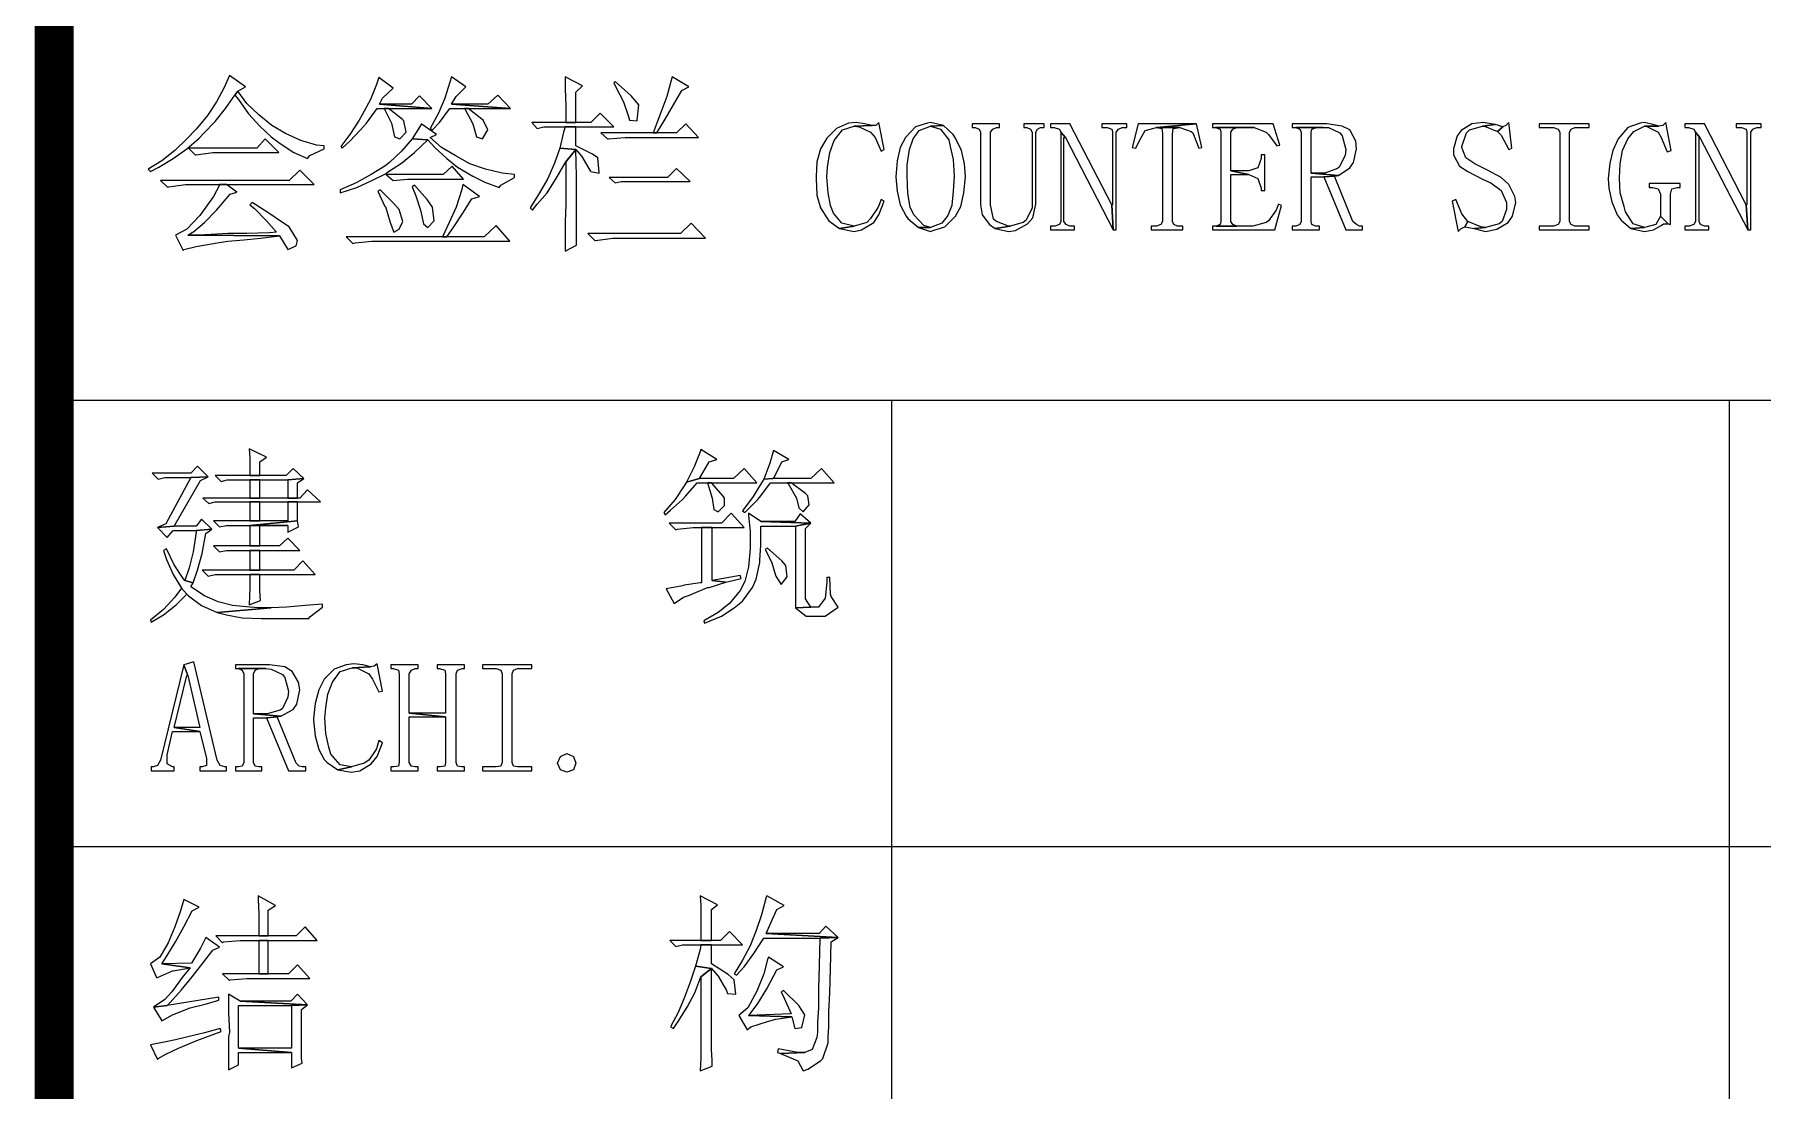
# Model space of a CAD drawing. Header units: millimetres. Extents: x 53009415 to 54059915, y 20499171 to 20796171.
# Drawn here: x 53604740 to 53620213, y 20751741 to 20761202 of the extents above; entities that cross this region are included whole.
import ezdxf

# ---------------------------------------------------------------- set-up
doc = ezdxf.new("R2010")
doc.units = ezdxf.units.MM
doc.header["$LTSCALE"] = 1000
doc.layers.add('PUB_TITLE', color=7, linetype='Continuous', lineweight=20)
doc.layers.add('ROAD', color=2, linetype='Continuous')

# ---------------------------------------------------------------- blocks, each defined once
blk = doc.blocks.new('a1')
at = {"layer": 'PUB_TITLE', "const_width": 70}
blk.add_lwpolyline([(50499410, 18607730), (50499410, 18550330)], dxfattribs=at)
at = {"layer": 'PUB_TITLE'}
blk.add_lwpolyline([(50499410, 18550330), (50505410, 18550330), (50505410, 18607730), (50499410, 18607730)], close=True, dxfattribs=at)
at = {"layer": 'PUB_TITLE', "lineweight": 0}
for points in [[(50499723.9, 18601663.2), (50499714.4, 18601641.5), (50499700.9, 18601615.7), (50499684.6, 18601591.3), (50499664.2, 18601566.8), (50499647.9, 18601549.2), (50499626.2, 18601528.8), (50499603.1, 18601509.8), (50499578.7, 18601494.9), (50499582.8, 18601490.8), (50499597.7, 18601498.9), (50499623.5, 18601513.9), (50499647.9, 18601531.5), (50499669.6, 18601550.5), (50499677.8, 18601558.7), (50499698.2, 18601580.4), (50499717.2, 18601603.5), (50499733.5, 18601627.9), (50499738.9, 18601634.7), (50499752.5, 18601642.8)], [(50499991.4, 18601659.1), (50499987.3, 18601646.9), (50499976.4, 18601619.8), (50499961.5, 18601592.6), (50499956.1, 18601583.1), (50499939.8, 18601557.3), (50499923.5, 18601535.6), (50499926.2, 18601532.9), (50499939.8, 18601545.1), (50499958.8, 18601565.5), (50499969.7, 18601577.7), (50499988.7, 18601603.5), (50500000.9, 18601603.5), (50500009, 18601603.5), (50500086.4, 18601603.5), (50499992.7, 18601611.6), (50499998.2, 18601622.5), (50500017.2, 18601640.1)], [(50500121.7, 18601660.5), (50500119, 18601651), (50500109.5, 18601622.5), (50500098.6, 18601595.3), (50500083.7, 18601568.2), (50500087.8, 18601565.5), (50500100, 18601579), (50500119, 18601603.5), (50500144.8, 18601603.5), (50500151.6, 18601603.5), (50500227.6, 18601603.5), (50500121.7, 18601611.6), (50500129.8, 18601625.2), (50500147.5, 18601642.8)], [(50500325.3, 18601660.5), (50500325.3, 18601638.8), (50500326.7, 18601608.9), (50500326.7, 18601579), (50500344.3, 18601579), (50500344.3, 18601633.3), (50500356.6, 18601644.2)], [(50500516.7, 18601660.5), (50500514, 18601649.6), (50500507.2, 18601625.2), (50500496.4, 18601596.7), (50500482.8, 18601560), (50500489.6, 18601560), (50500504.5, 18601584.5), (50500519.5, 18601610.3), (50500534.4, 18601636.1), (50500546.6, 18601642.8)], [(50499738.9, 18601634.7), (50499733.5, 18601627.9), (50499740.2, 18601619.8), (50499757.9, 18601594), (50499778.3, 18601572.2), (50499798.6, 18601553.2), (50499814.9, 18601541), (50499839.3, 18601524.7), (50499863.8, 18601513.9), (50499867.8, 18601519.3), (50499893.6, 18601531.5), (50499893.6, 18601537), (50499880.1, 18601538.3), (50499851.6, 18601546.5), (50499824.4, 18601558.7), (50499800, 18601573.6), (50499776.9, 18601592.6), (50499755.2, 18601613)], [(50500064.7, 18601626.6), (50500049.8, 18601611.6), (50499992.7, 18601611.6), (50500086.4, 18601603.5)], [(50500204.5, 18601627.9), (50500186.9, 18601611.6), (50500121.7, 18601611.6), (50500227.6, 18601603.5)], [(50500414.9, 18601652.3), (50500412.2, 18601649.6), (50500414.9, 18601644.2), (50500429.9, 18601615.7), (50500438, 18601591.3), (50500440.7, 18601583.1), (50500454.3, 18601581.8), (50500454.3, 18601583.1), (50500457, 18601610.3), (50500443.4, 18601626.6)], [(50500009, 18601603.5), (50500000.9, 18601603.5), (50500014.5, 18601577.7), (50500019.9, 18601553.2), (50500029.4, 18601549.2), (50500040.3, 18601561.4), (50500036.2, 18601581.8), (50500033.5, 18601584.5)], [(50500151.6, 18601603.5), (50500144.8, 18601603.5), (50500146.1, 18601602.1), (50500159.7, 18601576.3), (50500166.5, 18601553.2), (50500177.4, 18601549.2), (50500186.9, 18601565.5), (50500178.7, 18601583.1), (50500176, 18601584.5)], [(50500387.8, 18601595.3), (50500371.5, 18601579), (50500344.3, 18601579), (50500326.7, 18601579), (50500265.6, 18601579), (50500275.1, 18601568.2), (50500287.3, 18601570.9), (50500325.3, 18601570.9), (50500344.3, 18601570.9), (50500412.2, 18601570.9)], [(50500067.4, 18601576.3), (50500067.4, 18601575), (50500051.1, 18601549.2), (50500079.6, 18601547.8), (50500091.8, 18601534.2), (50500113.6, 18601513.9), (50500132.6, 18601498.9), (50500159.7, 18601482.7), (50500181.4, 18601471.8), (50500207.2, 18601462.3), (50500209.9, 18601466.4), (50500234.4, 18601479.9), (50500234.4, 18601485.4), (50500212.7, 18601488.1), (50500182.8, 18601494.9), (50500182.8, 18601494.9), (50500154.3, 18601504.4), (50500128.5, 18601519.3), (50500104.1, 18601534.2), (50500083.7, 18601551.9), (50500094.6, 18601557.3)], [(50500344.3, 18601570.9), (50500325.3, 18601570.9), (50500322.6, 18601561.4), (50500315.8, 18601532.9), (50500344.3, 18601530.2), (50500355.2, 18601517.9), (50500370.1, 18601492.2), (50500371.5, 18601490.8), (50500386.4, 18601488.1), (50500386.4, 18601489.4), (50500383.7, 18601515.2), (50500374.2, 18601522), (50500344.3, 18601537)], [(50500541.2, 18601576.3), (50500524.9, 18601560), (50500489.6, 18601560), (50500482.8, 18601560), (50500389.1, 18601560), (50500401.4, 18601549.2), (50500402.7, 18601549.2), (50500432.6, 18601551.9), (50500564.3, 18601551.9)], [(50500846.6, 18601579), (50500833, 18601577.7), (50500811.3, 18601568.2), (50500793.7, 18601550.5), (50500782.8, 18601531.5), (50500776, 18601508.4), (50500774.7, 18601481.3), (50500774.7, 18601478.6), (50500776, 18601448.7), (50500782.8, 18601425.6), (50500793.7, 18601408), (50500797.8, 18601402.6), (50500816.8, 18601389), (50500842.6, 18601393.1), (50500820.8, 18601398.5), (50500805.9, 18601416.1), (50500800.5, 18601429.7), (50500796.4, 18601452.8), (50500793.7, 18601481.3), (50500795, 18601498.9), (50500799.1, 18601524.7), (50500807.3, 18601546.5), (50500822.2, 18601565.5), (50500842.6, 18601572.2), (50500875.1, 18601573.6), (50500861.6, 18601576.3)], [(50500887.3, 18601579), (50500881.9, 18601573.6), (50500875.1, 18601573.6), (50500842.6, 18601572.2), (50500852.1, 18601570.9), (50500872.4, 18601561.4), (50500880.6, 18601551.9), (50500891.4, 18601527.5), (50500896.9, 18601530.2)], [(50500979.7, 18601579), (50500974.2, 18601577.7), (50500952.5, 18601570.9), (50500934.9, 18601551.9), (50500925.4, 18601534.2), (50500919.9, 18601509.8), (50500917.2, 18601481.3), (50500919.9, 18601455.5), (50500925.4, 18601431.1), (50500936.2, 18601410.7), (50500938.9, 18601406.6), (50500957.9, 18601390.3), (50500979.7, 18601390.3), (50500967.4, 18601394.4), (50500949.8, 18601413.4), (50500943, 18601427), (50500938.9, 18601451.4), (50500937.6, 18601482.7), (50500937.6, 18601503), (50500941.7, 18601530.2), (50500948.4, 18601549.2), (50500959.3, 18601564.1), (50500979.7, 18601572.2), (50501002.7, 18601573.6)], [(50501002.7, 18601573.6), (50500979.7, 18601572.2), (50500997.3, 18601566.8), (50501012.2, 18601547.8), (50501015, 18601535.6), (50501020.4, 18601512.5), (50501021.7, 18601482.7), (50501020.4, 18601455.5), (50501017.7, 18601429.7), (50501010.9, 18601412.1), (50501000, 18601398.5), (50500979.7, 18601390.3), (50500957.9, 18601390.3), (50500979.7, 18601383.6), (50500983.7, 18601384.9), (50501005.5, 18601391.7), (50501024.5, 18601410.7), (50501034, 18601428.4), (50501039.4, 18601452.8), (50501042.1, 18601481.3), (50501040.7, 18601504.4), (50501035.3, 18601528.8), (50501024.5, 18601550.5), (50501020.4, 18601557.3)], [(50501103.2, 18601576.3), (50501054.3, 18601576.3), (50501054.3, 18601569.5), (50501059.8, 18601569.5), (50501066.5, 18601566.8), (50501069.3, 18601561.4), (50501069.3, 18601431.1), (50501072, 18601413.4), (50501085.5, 18601395.8), (50501095.1, 18601389), (50501122.2, 18601393.1), (50501119.5, 18601393.1), (50501097.8, 18601401.2), (50501092.3, 18601405.3), (50501086.9, 18601431.1), (50501086.9, 18601561.4), (50501091, 18601566.8), (50501097.8, 18601569.5), (50501103.2, 18601569.5)], [(50501183.3, 18601576.3), (50501146.6, 18601576.3), (50501146.6, 18601569.5), (50501152.1, 18601569.5), (50501158.9, 18601566.8), (50501161.6, 18601561.4), (50501161.6, 18601432.4), (50501161.6, 18601425.6), (50501150.7, 18601403.9), (50501145.3, 18601399.8), (50501122.2, 18601393.1), (50501095.1, 18601389), (50501119.5, 18601383.6), (50501131.7, 18601384.9), (50501153.4, 18601397.1), (50501162.9, 18601408), (50501168.4, 18601432.4), (50501168.4, 18601561.4), (50501171.1, 18601566.8), (50501176.5, 18601569.5), (50501183.3, 18601569.5)], [(50501229.4, 18601576.3), (50501194.2, 18601576.3), (50501194.2, 18601569.5), (50501200.9, 18601569.5), (50501210.4, 18601566.8), (50501213.2, 18601561.4), (50501221.3, 18601551.9), (50501306.8, 18601386.3), (50501304.1, 18601431.1)], [(50501331.3, 18601576.3), (50501286.5, 18601576.3), (50501286.5, 18601569.5), (50501296, 18601569.5), (50501304.1, 18601566.8), (50501305.5, 18601561.4), (50501305.5, 18601431.1), (50501304.1, 18601431.1), (50501306.8, 18601386.3), (50501312.3, 18601386.3), (50501312.3, 18601561.4), (50501316.3, 18601566.8), (50501323.1, 18601569.5), (50501331.3, 18601569.5)], [(50501456.2, 18601576.3), (50501351.6, 18601576.3), (50501340.8, 18601534.2), (50501347.6, 18601532.9), (50501353, 18601545.1), (50501363.8, 18601564.1), (50501384.2, 18601569.5)], [(50501384.2, 18601569.5), (50501393.7, 18601568.2), (50501395.1, 18601558.7), (50501395.1, 18601401.2), (50501392.3, 18601395.8), (50501384.2, 18601393.1), (50501374.7, 18601393.1), (50501374.7, 18601386.3), (50501431.7, 18601386.3), (50501431.7, 18601393.1), (50501422.2, 18601393.1), (50501415.4, 18601395.8), (50501412.7, 18601401.2), (50501412.7, 18601557.3), (50501414.1, 18601568.2), (50501426.3, 18601569.5)], [(50501456.2, 18601576.3), (50501384.2, 18601569.5), (50501426.3, 18601569.5), (50501446.7, 18601562.7), (50501449.4, 18601560), (50501460.2, 18601532.9), (50501465.7, 18601534.2)], [(50501593.3, 18601576.3), (50501484.7, 18601576.3), (50501484.7, 18601569.5), (50501490.1, 18601569.5), (50501559.3, 18601569.5), (50501581, 18601561.4), (50501585.1, 18601557.3), (50501600.1, 18601537), (50501605.5, 18601538.3)], [(50501490.1, 18601569.5), (50501498.2, 18601566.8), (50501499.6, 18601561.4), (50501499.6, 18601401.2), (50501498.2, 18601395.8), (50501491.4, 18601393.1), (50501528.1, 18601393.1), (50501521.3, 18601395.8), (50501517.2, 18601401.2), (50501517.2, 18601485.4), (50501549.8, 18601485.4), (50501517.2, 18601492.2), (50501517.2, 18601561.4), (50501521.3, 18601566.8), (50501528.1, 18601569.5), (50501559.3, 18601569.5)], [(50501689.6, 18601576.3), (50501627.2, 18601576.3), (50501627.2, 18601569.5), (50501634, 18601569.5), (50501682.9, 18601569.5), (50501692.4, 18601569.5), (50501712.7, 18601560), (50501716.8, 18601554.6), (50501723.6, 18601530.2), (50501722.2, 18601519.3), (50501711.4, 18601498.9), (50501708.7, 18601496.2), (50501685.6, 18601488.1), (50501661.1, 18601488.1), (50501710, 18601484), (50501730.4, 18601497.6), (50501737.2, 18601507.1), (50501742.6, 18601531.5), (50501741.2, 18601545.1), (50501730.4, 18601565.5), (50501716.8, 18601572.2)], [(50501634, 18601569.5), (50501640.8, 18601566.8), (50501643.5, 18601561.4), (50501643.5, 18601401.2), (50501640.8, 18601395.8), (50501634, 18601393.1), (50501627.2, 18601393.1), (50501627.2, 18601386.3), (50501676.1, 18601386.3), (50501676.1, 18601393.1), (50501669.3, 18601393.1), (50501662.5, 18601395.8), (50501661.1, 18601401.2), (50501661.1, 18601481.3), (50501684.2, 18601481.3), (50501703.2, 18601482.7), (50501710, 18601484), (50501661.1, 18601488.1), (50501661.1, 18601561.4), (50501662.5, 18601566.8), (50501670.6, 18601569.5), (50501682.9, 18601569.5)], [(50501969.3, 18601579), (50501948.9, 18601576.3), (50501929.9, 18601564.1), (50501923.1, 18601554.6), (50501916.4, 18601531.5), (50501916.4, 18601520.7), (50501927.2, 18601500.3), (50501942.1, 18601490.8), (50501967.9, 18601477.2), (50501982.9, 18601470.4), (50502001.9, 18601456.9), (50502011.4, 18601435.1), (50502011.4, 18601422.9), (50502003.2, 18601401.2), (50501997.8, 18601397.1), (50501973.4, 18601390.3), (50501953, 18601389), (50501973.4, 18601383.6), (50501993.7, 18601387.6), (50502014.1, 18601399.8), (50502022.2, 18601410.7), (50502027.7, 18601435.1), (50502026.3, 18601446), (50502015.5, 18601467.7), (50502001.9, 18601479.9), (50501977.4, 18601493.5), (50501954.4, 18601504.4), (50501938.1, 18601515.2), (50501931.3, 18601534.2), (50501931.3, 18601535.6), (50501939.4, 18601560), (50501944.9, 18601565.5), (50501967.9, 18601572.2), (50501991, 18601575)], [(50501991, 18601575), (50501967.9, 18601572.2), (50501972, 18601572.2), (50501995.1, 18601562.7), (50502004.6, 18601570.9)], [(50502015.5, 18601579), (50502010, 18601573.6), (50502004.6, 18601570.9), (50501995.1, 18601562.7), (50502001.9, 18601556), (50502015.5, 18601530.2), (50502020.9, 18601532.9)], [(50502159.4, 18601576.3), (50502069.8, 18601576.3), (50502069.8, 18601569.5), (50502095.5, 18601569.5), (50502103.7, 18601566.8), (50502106.4, 18601561.4), (50502106.4, 18601401.2), (50502103.7, 18601395.8), (50502095.5, 18601393.1), (50502069.8, 18601393.1), (50502069.8, 18601386.3), (50502159.4, 18601386.3), (50502159.4, 18601393.1), (50502133.6, 18601393.1), (50502126.8, 18601395.8), (50502124.1, 18601401.2), (50502124.1, 18601561.4), (50502126.8, 18601566.8), (50502133.6, 18601569.5), (50502159.4, 18601569.5)], [(50502258.5, 18601579), (50502250.3, 18601577.7), (50502228.6, 18601569.5), (50502210.9, 18601549.2), (50502201.4, 18601528.8), (50502196, 18601505.7), (50502193.3, 18601478.6), (50502194.6, 18601460.9), (50502200.1, 18601436.5), (50502209.6, 18601413.4), (50502216.4, 18601403.9), (50502234, 18601389), (50502258.5, 18601390.3), (50502238.1, 18601397.1), (50502224.5, 18601418.8), (50502221.8, 18601428.4), (50502215, 18601452.8), (50502213.7, 18601478.6), (50502215, 18601504.4), (50502219.1, 18601528.8), (50502228.6, 18601549.2), (50502239.4, 18601562.7), (50502258.5, 18601572.2), (50502284.2, 18601572.2), (50502273.4, 18601575)], [(50502296.5, 18601579), (50502291, 18601573.6), (50502284.2, 18601572.2), (50502258.5, 18601572.2), (50502261.2, 18601572.2), (50502282.9, 18601561.4), (50502288.3, 18601551.9), (50502299.2, 18601526.1), (50502306, 18601528.8)], [(50502365.7, 18601576.3), (50502330.4, 18601576.3), (50502330.4, 18601569.5), (50502337.2, 18601569.5), (50502346.7, 18601566.8), (50502349.4, 18601561.4), (50502357.6, 18601551.9), (50502443.1, 18601386.3), (50502440.4, 18601431.1)], [(50502467.5, 18601576.3), (50502422.7, 18601576.3), (50502422.7, 18601569.5), (50502432.2, 18601569.5), (50502440.4, 18601566.8), (50502441.7, 18601561.4), (50502441.7, 18601431.1), (50502440.4, 18601431.1), (50502443.1, 18601386.3), (50502448.5, 18601386.3), (50502448.5, 18601561.4), (50502452.6, 18601566.8), (50502459.4, 18601569.5), (50502467.5, 18601569.5)], [(50499787.8, 18601549.2), (50499772.8, 18601532.9), (50499650.6, 18601532.9), (50499662.9, 18601520.7), (50499664.2, 18601520.7), (50499694.1, 18601524.7), (50499812.2, 18601524.7)], [(50500051.1, 18601549.2), (50500032.1, 18601527.5), (50500010.4, 18601507.1), (50500002.2, 18601500.3), (50499977.8, 18601485.4), (50499950.7, 18601470.4), (50499922.1, 18601458.2), (50499922.1, 18601452.8), (50499922.1, 18601452.8), (50499952, 18601462.3), (50499979.2, 18601474.5), (50500003.6, 18601486.7), (50500009, 18601490.8), (50500032.1, 18601505.7), (50500055.2, 18601524.7), (50500079.6, 18601547.8)], [(50500315.8, 18601532.9), (50500306.3, 18601505.7), (50500294.1, 18601478.6), (50500279.2, 18601452.8), (50500262.9, 18601425.6), (50500267, 18601421.6), (50500275.1, 18601432.4), (50500292.8, 18601452.8), (50500309, 18601478.6), (50500326.7, 18601508.4), (50500344.3, 18601530.2)], [(50501213.2, 18601561.4), (50501213.2, 18601401.2), (50501210.4, 18601395.8), (50501202.3, 18601393.1), (50501194.2, 18601393.1), (50501194.2, 18601386.3), (50501237.6, 18601386.3), (50501237.6, 18601393.1), (50501229.4, 18601393.1), (50501222.7, 18601395.8), (50501218.6, 18601401.2), (50501218.6, 18601551.9), (50501221.3, 18601551.9)], [(50502349.4, 18601561.4), (50502349.4, 18601401.2), (50502346.7, 18601395.8), (50502338.5, 18601393.1), (50502330.4, 18601393.1), (50502330.4, 18601386.3), (50502373.8, 18601386.3), (50502373.8, 18601393.1), (50502365.7, 18601393.1), (50502358.9, 18601395.8), (50502356.2, 18601401.2), (50502356.2, 18601551.9), (50502357.6, 18601551.9)], [(50500344.3, 18601530.2), (50500326.7, 18601508.4), (50500326.7, 18601496.2), (50500326.7, 18601462.3), (50500326.7, 18601431.1), (50500325.3, 18601401.2), (50500325.3, 18601374.1), (50500325.3, 18601348.3), (50500345.7, 18601359.1), (50500345.7, 18601367.3), (50500345.7, 18601384.9), (50500345.7, 18601409.3), (50500345.7, 18601441.9), (50500345.7, 18601482.7)], [(50501578.3, 18601520.7), (50501571.5, 18601520.7), (50501571.5, 18601513.9), (50501566.1, 18601497.6), (50501549.8, 18601492.2), (50501517.2, 18601492.2), (50501549.8, 18601485.4), (50501566.1, 18601478.6), (50501571.5, 18601460.9), (50501571.5, 18601456.9), (50501578.3, 18601456.9)], [(50499850.2, 18601493.5), (50499831.2, 18601474.5), (50499600.4, 18601474.5), (50499612.6, 18601463.6), (50499615.3, 18601463.6), (50499645.2, 18601467.7), (50499706.3, 18601467.7), (50499718.5, 18601467.7), (50499876, 18601467.7)], [(50500123.1, 18601500.3), (50500106.8, 18601485.4), (50500005, 18601485.4), (50500017.2, 18601474.5), (50500043, 18601477.2), (50500143.4, 18601477.2)], [(50500524.9, 18601496.2), (50500508.6, 18601479.9), (50500404.1, 18601479.9), (50500414.9, 18601470.4), (50500425.8, 18601473.2), (50500549.3, 18601473.2)], [(50501703.2, 18601482.7), (50501684.2, 18601481.3), (50501723.6, 18601386.3), (50501753.5, 18601386.3), (50501753.5, 18601393.1), (50501748, 18601393.1), (50501742.6, 18601395.8), (50501735.8, 18601401.2)], [(50499718.5, 18601467.7), (50499706.3, 18601467.7), (50499706.3, 18601466.4), (50499695.4, 18601446), (50499673.7, 18601416.1), (50499671, 18601412.1), (50499647.9, 18601387.6), (50499627.6, 18601376.8), (50499641.1, 18601349.6), (50499642.5, 18601351), (50499664.2, 18601356.4), (50499702.2, 18601363.2), (50499721.2, 18601365.9), (50499749.7, 18601368.6), (50499779.6, 18601371.3), (50499813.5, 18601375.4), (50499649.3, 18601376.8), (50499660.1, 18601383.6), (50499679.2, 18601399.8), (50499700.9, 18601421.6), (50499725.3, 18601450.1), (50499737.5, 18601454.1)], [(50499994.1, 18601458.2), (50499990, 18601455.5), (50500002.2, 18601428.4), (50500003.6, 18601428.4), (50500011.7, 18601399.8), (50500018.5, 18601382.2), (50500028, 18601387.6), (50500034.8, 18601401.2), (50500028, 18601422.9), (50500018.5, 18601433.8)], [(50500055.2, 18601466.4), (50500051.1, 18601463.6), (50500057.9, 18601447.4), (50500066, 18601421.6), (50500071.5, 18601397.1), (50500079.6, 18601390.3), (50500090.5, 18601402.6), (50500087.8, 18601427), (50500078.3, 18601440.6)], [(50500142.1, 18601467.7), (50500139.4, 18601456.9), (50500129.8, 18601427), (50500117.6, 18601399.8), (50500105.4, 18601374.1), (50500113.6, 18601374.1), (50500125.8, 18601391.7), (50500142.1, 18601416.1), (50500158.4, 18601441.9), (50500171.9, 18601446)], [(50500891.4, 18601440.6), (50500886, 18601427), (50500872.4, 18601406.6), (50500865.6, 18601399.8), (50500842.6, 18601393.1), (50500816.8, 18601389), (50500842.6, 18601383.6), (50500856.1, 18601386.3), (50500877.8, 18601399.8), (50500887.3, 18601413.4), (50500896.9, 18601437.9)], [(50501920.4, 18601440.6), (50501913.6, 18601437.9), (50501924.5, 18601383.6), (50501929.9, 18601389), (50501936.7, 18601391.7), (50501942.1, 18601401.2), (50501931.3, 18601414.8)], [(50502322.3, 18601469.1), (50502266.6, 18601469.1), (50502266.6, 18601462.3), (50502273.4, 18601462.3), (50502282.9, 18601459.6), (50502287, 18601450.1), (50502287, 18601410.7), (50502300.5, 18601397.1), (50502304.6, 18601395.8), (50502304.6, 18601450.1), (50502307.3, 18601459.6), (50502316.8, 18601462.3), (50502322.3, 18601462.3)], [(50499764.7, 18601435.1), (50499760.6, 18601431.1), (50499768.7, 18601424.3), (50499790.5, 18601402.6), (50499808.1, 18601382.2), (50499795.9, 18601380.8), (50499755.2, 18601379.5), (50499721.2, 18601379.5), (50499691.4, 18601378.1), (50499668.3, 18601376.8), (50499649.3, 18601376.8), (50499813.5, 18601375.4), (50499828.5, 18601351), (50499843.4, 18601357.8), (50499846.1, 18601367.3), (50499831.2, 18601391.7), (50499819, 18601399.8), (50499794.5, 18601416.1)], [(50501602.8, 18601432.4), (50501598.7, 18601421.6), (50501585.1, 18601402.6), (50501581, 18601399.8), (50501556.6, 18601393.1), (50501528.1, 18601393.1), (50501491.4, 18601393.1), (50501484.7, 18601393.1), (50501484.7, 18601386.3), (50501596, 18601386.3), (50501608.2, 18601429.7)], [(50502287, 18601410.7), (50502278.8, 18601395.8), (50502258.5, 18601390.3), (50502234, 18601389), (50502258.5, 18601383.6), (50502274.7, 18601386.3), (50502288.3, 18601394.4), (50502292.4, 18601397.1), (50502300.5, 18601397.1)], [(50500201.8, 18601394.4), (50500180.1, 18601374.1), (50500113.6, 18601374.1), (50500105.4, 18601374.1), (50499933, 18601374.1), (50499945.2, 18601361.8), (50499949.3, 18601363.2), (50499979.2, 18601365.9), (50500226.2, 18601365.9)], [(50500550.7, 18601398.5), (50500531.7, 18601379.5), (50500366.1, 18601379.5), (50500378.3, 18601367.3), (50500379.6, 18601367.3), (50500410.9, 18601371.3), (50500576.5, 18601371.3)], [(50501942.1, 18601401.2), (50501936.7, 18601391.7), (50501953, 18601389), (50501973.4, 18601390.3), (50501965.2, 18601391.7)], [(50499759.2, 18600993.9), (50499760.6, 18600977.7), (50499760.6, 18600946.4), (50499778.3, 18600946.4), (50499778.3, 18600970.9), (50499790.5, 18600979)], [(50500568.3, 18600992.6), (50500567, 18600988.5), (50500556.1, 18600961.4), (50500542.5, 18600934.2), (50500565.6, 18600941), (50500583.3, 18600970.9), (50500596.8, 18600974.9)], [(50500698.7, 18600991.2), (50500691.9, 18600968.2), (50500681, 18600939.6), (50500697.3, 18600941), (50500700, 18600943.7), (50500713.6, 18600970.9), (50500725.8, 18600974.9)], [(50499666.9, 18600962.7), (50499654.7, 18600950.5), (50499585.5, 18600950.5), (50499596.3, 18600939.6), (50499608.6, 18600942.4), (50499654.7, 18600942.4), (50499685.9, 18600943.7)], [(50499838, 18600958.6), (50499825.8, 18600946.4), (50499778.3, 18600946.4), (50499760.6, 18600946.4), (50499698.2, 18600946.4), (50499709, 18600935.6), (50499719.9, 18600938.3), (50499760.6, 18600938.3), (50499778.3, 18600938.3), (50499828.5, 18600938.3), (50499857, 18600941)], [(50500645.7, 18600958.6), (50500626.7, 18600941), (50500565.6, 18600941), (50500542.5, 18600934.2), (50500538.5, 18600927.4), (50500522.2, 18600903), (50500501.8, 18600879.9), (50500504.5, 18600875.8), (50500514, 18600884), (50500535.7, 18600903), (50500541.2, 18600909.8), (50500561.5, 18600932.9), (50500580.5, 18600932.9), (50500587.3, 18600932.9), (50500668.8, 18600932.9)], [(50500784.2, 18600958.6), (50500765.2, 18600941), (50500697.3, 18600941), (50500681, 18600939.6), (50500676.9, 18600932.9), (50500662, 18600908.4), (50500643, 18600882.6), (50500647.1, 18600879.9), (50500648.4, 18600881.3), (50500670.1, 18600903), (50500675.6, 18600909.8), (50500693.2, 18600932.9), (50500723.1, 18600932.9), (50500729.9, 18600932.9), (50500807.3, 18600932.9)], [(50499685.9, 18600943.7), (50499654.7, 18600942.4), (50499609.9, 18600859.5), (50499595, 18600852.8), (50499624.8, 18600855.5), (50499672.4, 18600936.9)], [(50499863.8, 18600920.6), (50499850.2, 18600905.7), (50499846.1, 18600905.7), (50499828.5, 18600905.7), (50499778.3, 18600905.7), (50499760.6, 18600905.7), (50499676.4, 18600905.7), (50499687.3, 18600896.2), (50499698.2, 18600898.9), (50499760.6, 18600898.9), (50499778.3, 18600898.9), (50499828.5, 18600898.9), (50499846.1, 18600898.9), (50499886.9, 18600898.9)], [(50499778.3, 18600938.3), (50499760.6, 18600938.3), (50499760.6, 18600905.7), (50499778.3, 18600905.7)], [(50499857, 18600941), (50499828.5, 18600938.3), (50499828.5, 18600905.7), (50499846.1, 18600905.7), (50499846.1, 18600932.9)], [(50500587.3, 18600932.9), (50500580.5, 18600932.9), (50500588.7, 18600905.7), (50500591.4, 18600885.3), (50500599.6, 18600881.3), (50500610.4, 18600892.1), (50500610.4, 18600905.7), (50500609.1, 18600908.4)], [(50500729.9, 18600932.9), (50500723.1, 18600932.9), (50500724.4, 18600931.5), (50500739.4, 18600905.7), (50500743.5, 18600888.1), (50500751.6, 18600881.3), (50500762.5, 18600893.5), (50500759.7, 18600909.8), (50500755.7, 18600913.8)], [(50499846.1, 18600898.9), (50499828.5, 18600898.9), (50499828.5, 18600865), (50499778.3, 18600865), (50499760.6, 18600865), (50499695.4, 18600865), (50499706.3, 18600854.1), (50499718.5, 18600856.8), (50499760.6, 18600856.8), (50499846.1, 18600865)], [(50499778.3, 18600898.9), (50499760.6, 18600898.9), (50499760.6, 18600865), (50499778.3, 18600865)], [(50499673.7, 18600867.7), (50499664.2, 18600855.5), (50499624.8, 18600855.5), (50499595, 18600852.8), (50499612.6, 18600835.1), (50499623.5, 18600847.3), (50499664.2, 18600847.3), (50499692.7, 18600850)], [(50499846.1, 18600865), (50499760.6, 18600856.8), (50499828.5, 18600856.8), (50499828.5, 18600844.6), (50499847.5, 18600854.1)], [(50499760.6, 18600856.8), (50499760.6, 18600820.2), (50499778.3, 18600820.2), (50499778.3, 18600856.8), (50499828.5, 18600856.8)], [(50500588.7, 18600852.8), (50500569.7, 18600852.8), (50500569.7, 18600753.7), (50500567, 18600753.7), (50500538.5, 18600749.6), (50500535.7, 18600748.2), (50500505.9, 18600742.8), (50500520.8, 18600717), (50500537.1, 18600727.9), (50500548, 18600731.9), (50500580.5, 18600745.5), (50500583.3, 18600745.5), (50500613.1, 18600755), (50500588.7, 18600757.7)], [(50500622.6, 18600878.6), (50500605, 18600860.9), (50500511.3, 18600860.9), (50500523.5, 18600848.7), (50500526.2, 18600850), (50500554.8, 18600852.8), (50500569.7, 18600852.8), (50500588.7, 18600852.8), (50500645.7, 18600852.8)], [(50500653.9, 18600878.6), (50500653.9, 18600874.5), (50500656.6, 18600846), (50500656.6, 18600814.8), (50500653.9, 18600782.2), (50500647.1, 18600756.4), (50500638.9, 18600740.1), (50500619.9, 18600717), (50500599.6, 18600700.7), (50500573.8, 18600685.8), (50500575.1, 18600681.7), (50500575.1, 18600681.7), (50500605, 18600693.9), (50500628.1, 18600708.9), (50500643, 18600721.1), (50500660.6, 18600745.5), (50500667.4, 18600760.4), (50500674.2, 18600790.3), (50500674.2, 18600794.4), (50500675.6, 18600821.5), (50500675.6, 18600855.5), (50500738, 18600855.5), (50500765.2, 18600860.9), (50500675.6, 18600863.6)], [(50500746.2, 18600877.2), (50500736.7, 18600863.6), (50500675.6, 18600863.6), (50500765.2, 18600860.9)], [(50500765.2, 18600860.9), (50500738, 18600855.5), (50500738, 18600717), (50500738, 18600708.9), (50500765.2, 18600710.2), (50500755.7, 18600725.2), (50500755.7, 18600851.4)], [(50499692.7, 18600850), (50499664.2, 18600847.3), (50499664.2, 18600844.6), (50499658.8, 18600809.3), (50499652, 18600780.8), (50499643.9, 18600757.7), (50499658.8, 18600753.7), (50499666.9, 18600776.7), (50499675.1, 18600806.6), (50499681.9, 18600841.9)], [(50499828.5, 18600833.8), (50499813.5, 18600820.2), (50499778.3, 18600820.2), (50499760.6, 18600820.2), (50499695.4, 18600820.2), (50499706.3, 18600809.3), (50499718.5, 18600812), (50499760.6, 18600812), (50499778.3, 18600812), (50499850.2, 18600812)], [(50499611.3, 18600814.8), (50499605.8, 18600812), (50499611.3, 18600795.7), (50499623.5, 18600768.6), (50499638.4, 18600744.2), (50499647.9, 18600733.3), (50499650.6, 18600730.6), (50499673.7, 18600712.9), (50499702.2, 18600700.7), (50499798.6, 18600708.9), (50499775.5, 18600708.9), (50499760.6, 18600710.2), (50499729.4, 18600712.9), (50499703.6, 18600719.7), (50499679.2, 18600730.6), (50499654.7, 18600746.9), (50499658.8, 18600753.7), (50499643.9, 18600757.7), (50499641.1, 18600761.8), (50499624.8, 18600786.2)], [(50499855.6, 18600793), (50499839.3, 18600776.7), (50499778.3, 18600776.7), (50499760.6, 18600776.7), (50499675.1, 18600776.7), (50499685.9, 18600765.9), (50499698.2, 18600768.6), (50499760.6, 18600768.6), (50499778.3, 18600768.6), (50499877.3, 18600768.6)], [(50499778.3, 18600812), (50499760.6, 18600812), (50499760.6, 18600776.7), (50499778.3, 18600776.7)], [(50500687.8, 18600816.1), (50500683.7, 18600813.4), (50500694.6, 18600791.7), (50500702.7, 18600765.9), (50500712.2, 18600750.9), (50500723.1, 18600764.5), (50500720.4, 18600784.9), (50500713.6, 18600793)], [(50499778.3, 18600768.6), (50499760.6, 18600768.6), (50499760.6, 18600745.5), (50499759.2, 18600714.3), (50499779.6, 18600722.4), (50499778.3, 18600740.1)], [(50500638.9, 18600767.2), (50500588.7, 18600757.7), (50500613.1, 18600755), (50500640.3, 18600761.8)], [(50500799.1, 18600763.2), (50500793.7, 18600763.2), (50500793.7, 18600755), (50500791, 18600726.5), (50500778.7, 18600710.2), (50500765.2, 18600710.2), (50500738, 18600708.9), (50500757, 18600693.9), (50500788.2, 18600693.9), (50500791, 18600693.9), (50500814, 18600710.2), (50500801.8, 18600729.2), (50500800.5, 18600733.3)], [(50499638.4, 18600744.2), (50499626.2, 18600727.9), (50499605.8, 18600706.1), (50499582.8, 18600687.1), (50499584.1, 18600683.1), (50499605.8, 18600696.6), (50499628.9, 18600714.3), (50499647.9, 18600733.3)], [(50499890.9, 18600715.7), (50499859.7, 18600712.9), (50499827.1, 18600710.2), (50499798.6, 18600708.9), (50499702.2, 18600700.7), (50499718.5, 18600696.6), (50499747, 18600691.2), (50499781, 18600689.9), (50499809.5, 18600689.9), (50499839.3, 18600689.9), (50499866.5, 18600689.9), (50499867.8, 18600692.6), (50499890.9, 18600710.2)], [(50499642.5, 18600607), (50499600.4, 18600436), (50499595, 18600426.5), (50499588.2, 18600423.8), (50499584.1, 18600423.8), (50499584.1, 18600417), (50499624.8, 18600417), (50499624.8, 18600423.8), (50499622.1, 18600423.8), (50499612.6, 18600429.2), (50499612.6, 18600445.5), (50499622.1, 18600487.6), (50499671, 18600487.6), (50499624.8, 18600494.4), (50499647.9, 18600588), (50499649.3, 18600588)], [(50499660.1, 18600612.5), (50499642.5, 18600607), (50499649.3, 18600588), (50499671, 18600494.4), (50499624.8, 18600494.4), (50499671, 18600487.6), (50499683.2, 18600438.7), (50499683.2, 18600426.5), (50499675.1, 18600423.8), (50499671, 18600423.8), (50499671, 18600417), (50499718.5, 18600417), (50499718.5, 18600423.8), (50499715.8, 18600423.8), (50499707.7, 18600426.5), (50499702.2, 18600436)], [(50499795.9, 18600607), (50499734.8, 18600607), (50499734.8, 18600600.3), (50499740.2, 18600600.3), (50499789.1, 18600600.3), (50499798.6, 18600598.9), (50499819, 18600589.4), (50499823, 18600584), (50499829.8, 18600559.5), (50499828.5, 18600548.7), (50499819, 18600528.3), (50499814.9, 18600525.6), (50499791.8, 18600518.8), (50499767.4, 18600518.8), (50499816.3, 18600514.7), (50499838, 18600527), (50499844.8, 18600536.5), (50499850.2, 18600562.3), (50499847.5, 18600575.8), (50499836.6, 18600594.8), (50499823, 18600603)], [(50499946.6, 18600608.4), (50499933, 18600607), (50499911.3, 18600598.9), (50499893.6, 18600581.3), (50499884.1, 18600562.3), (50499877.3, 18600537.8), (50499874.6, 18600510.7), (50499874.6, 18600507.9), (50499877.3, 18600479.4), (50499884.1, 18600455), (50499893.6, 18600437.4), (50499899.1, 18600431.9), (50499918.1, 18600418.4), (50499942.5, 18600423.8), (50499922.1, 18600427.9), (50499905.9, 18600446.9), (50499901.8, 18600459.1), (50499896.4, 18600483.5), (50499895, 18600512), (50499896.4, 18600529.7), (50499900.4, 18600554.1), (50499908.6, 18600575.8), (50499922.1, 18600594.8), (50499943.9, 18600601.6), (50499976.4, 18600603), (50499962.9, 18600607)], [(50499988.7, 18600608.4), (50499983.2, 18600604.3), (50499976.4, 18600603), (50499943.9, 18600601.6), (50499952, 18600601.6), (50499973.7, 18600590.8), (50499980.5, 18600581.3), (50499991.4, 18600558.2), (50499998.2, 18600559.5)], [(50500062, 18600607), (50500013.1, 18600607), (50500013.1, 18600600.3), (50500017.2, 18600600.3), (50500026.7, 18600597.5), (50500028, 18600590.8), (50500028, 18600431.9), (50500026.7, 18600425.1), (50500018.5, 18600423.8), (50500013.1, 18600423.8), (50500013.1, 18600417), (50500062, 18600417), (50500062, 18600423.8), (50500056.5, 18600423.8), (50500049.8, 18600425.1), (50500045.7, 18600431.9), (50500045.7, 18600513.4), (50500110.8, 18600513.4), (50500045.7, 18600520.2), (50500045.7, 18600590.8), (50500049.8, 18600597.5), (50500056.5, 18600600.3), (50500062, 18600600.3)], [(50500144.8, 18600607), (50500095.9, 18600607), (50500095.9, 18600600.3), (50500100, 18600600.3), (50500109.5, 18600597.5), (50500110.8, 18600590.8), (50500110.8, 18600520.2), (50500045.7, 18600520.2), (50500110.8, 18600513.4), (50500110.8, 18600431.9), (50500109.5, 18600425.1), (50500101.3, 18600423.8), (50500095.9, 18600423.8), (50500095.9, 18600417), (50500144.8, 18600417), (50500144.8, 18600423.8), (50500139.4, 18600423.8), (50500132.6, 18600425.1), (50500129.8, 18600431.9), (50500129.8, 18600590.8), (50500132.6, 18600597.5), (50500140.7, 18600600.3), (50500144.8, 18600600.3)], [(50500265.6, 18600607), (50500177.4, 18600607), (50500177.4, 18600600.3), (50500201.8, 18600600.3), (50500209.9, 18600597.5), (50500212.7, 18600590.8), (50500212.7, 18600431.9), (50500209.9, 18600425.1), (50500201.8, 18600423.8), (50500177.4, 18600423.8), (50500177.4, 18600417), (50500265.6, 18600417), (50500265.6, 18600423.8), (50500239.8, 18600423.8), (50500233, 18600425.1), (50500230.3, 18600431.9), (50500230.3, 18600590.8), (50500233, 18600597.5), (50500239.8, 18600600.3), (50500265.6, 18600600.3)], [(50499740.2, 18600600.3), (50499747, 18600597.5), (50499749.7, 18600590.8), (50499749.7, 18600431.9), (50499747, 18600425.1), (50499740.2, 18600423.8), (50499734.8, 18600423.8), (50499734.8, 18600417), (50499782.3, 18600417), (50499782.3, 18600423.8), (50499776.9, 18600423.8), (50499770.1, 18600425.1), (50499767.4, 18600431.9), (50499767.4, 18600512), (50499790.5, 18600512), (50499809.5, 18600513.4), (50499816.3, 18600514.7), (50499767.4, 18600518.8), (50499767.4, 18600590.8), (50499770.1, 18600597.5), (50499776.9, 18600600.3), (50499789.1, 18600600.3)], [(50499809.5, 18600513.4), (50499790.5, 18600512), (50499829.8, 18600417), (50499861.1, 18600417), (50499861.1, 18600423.8), (50499854.3, 18600423.8), (50499848.8, 18600425.1), (50499843.4, 18600430.6)], [(50499991.4, 18600471.3), (50499987.3, 18600456.4), (50499973.7, 18600436), (50499965.6, 18600430.6), (50499942.5, 18600423.8), (50499918.1, 18600418.4), (50499942.5, 18600414.3), (50499957.4, 18600417), (50499977.8, 18600429.2), (50499988.7, 18600442.8), (50499998.2, 18600467.2)], [(50500328, 18600414.3), (50500317.2, 18600418.4), (50500317.2, 18600418.4), (50500311.8, 18600430.6), (50500311.8, 18600430.6), (50500317.2, 18600442.8), (50500317.2, 18600442.8), (50500328, 18600448.2), (50500328, 18600448.2), (50500340.3, 18600442.8), (50500340.3, 18600442.8), (50500344.3, 18600430.6), (50500344.3, 18600430.6), (50500340.3, 18600418.4), (50500340.3, 18600418.4), (50500328, 18600414.3), (50500328, 18600414.3), (50500328, 18600414.3)], [(50499642.5, 18600186.2), (50499635.7, 18600164.5), (50499626.2, 18600137.3), (50499614, 18600108.8), (50499599.1, 18600083), (50499582.8, 18600070.8), (50499593.6, 18600046.4), (50499595, 18600046.4), (50499622.1, 18600058.6), (50499623.5, 18600058.6), (50499653.4, 18600064), (50499603.1, 18600070.8), (50499612.6, 18600085.8), (50499627.6, 18600110.2), (50499642.5, 18600137.3), (50499657.4, 18600165.9), (50499669.6, 18600172.6)], [(50499775.5, 18600193), (50499775.5, 18600186.2), (50499776.9, 18600160.4), (50499776.9, 18600121.1), (50499793.2, 18600121.1), (50499793.2, 18600167.2), (50499806.8, 18600175.4)], [(50500567, 18600193), (50500568.3, 18600175.4), (50500568.3, 18600145.5), (50500568.3, 18600112.9), (50500587.3, 18600112.9), (50500587.3, 18600168.6), (50500598.2, 18600176.7)], [(50500686.4, 18600193), (50500685.1, 18600190.3), (50500676.9, 18600159.1), (50500667.4, 18600130.6), (50500656.6, 18600103.4), (50500643, 18600077.6), (50500628.1, 18600053.2), (50500632.1, 18600050.5), (50500645.7, 18600065.4), (50500663.4, 18600089.8), (50500681, 18600117), (50500781.5, 18600117), (50500814, 18600118.3), (50500685.1, 18600125.1), (50500691.9, 18600140.1), (50500704.1, 18600168.6), (50500717.7, 18600175.4)], [(50499681.9, 18600118.3), (50499672.4, 18600099.3), (50499656.1, 18600072.2), (50499603.1, 18600070.8), (50499653.4, 18600064), (50499641.1, 18600049.1), (50499620.8, 18600020.6), (50499608.6, 18600007), (50499588.2, 18599993.4), (50499612.6, 18599996.2), (50499618.1, 18600001.6), (50499638.4, 18600024.7), (50499657.4, 18600047.7), (50499676.4, 18600072.2), (50499694.1, 18600095.3), (50499706.3, 18600100.7)], [(50499859.7, 18600137.3), (50499843.4, 18600121.1), (50499793.2, 18600121.1), (50499776.9, 18600121.1), (50499699.5, 18600121.1), (50499711.7, 18600108.8), (50499713.1, 18600110.2), (50499743, 18600112.9), (50499776.9, 18600112.9), (50499793.2, 18600112.9), (50499881.4, 18600112.9)], [(50499793.2, 18600112.9), (50499776.9, 18600112.9), (50499776.9, 18600053.2), (50499793.2, 18600053.2)], [(50500619.9, 18600129.2), (50500603.6, 18600112.9), (50500587.3, 18600112.9), (50500568.3, 18600112.9), (50500512.7, 18600112.9), (50500523.5, 18600102), (50500535.7, 18600104.8), (50500568.3, 18600104.8), (50500587.3, 18600104.8), (50500643, 18600104.8)], [(50500792.3, 18600138.7), (50500780.1, 18600125.1), (50500685.1, 18600125.1), (50500814, 18600118.3)], [(50500814, 18600118.3), (50500781.5, 18600117), (50500780.1, 18600068.1), (50500778.7, 18600026), (50500778.7, 18599992.1), (50500777.4, 18599966.3), (50500777.4, 18599948.6), (50500776, 18599939.1), (50500767.9, 18599917.4), (50500754.3, 18599912), (50500710.9, 18599910.6), (50500742.1, 18599897.1), (50500751.6, 18599879.4), (50500759.7, 18599882.1), (50500782.8, 18599897.1), (50500786.9, 18599901.1), (50500796.4, 18599929.6), (50500796.4, 18599929.6), (50500796.4, 18599940.5), (50500797.8, 18599958.2), (50500797.8, 18599985.3), (50500799.1, 18600019.2), (50500800.5, 18600061.3), (50500801.8, 18600110.2)], [(50500587.3, 18600104.8), (50500568.3, 18600104.8), (50500567, 18600096.6), (50500558.8, 18600066.8), (50500587.3, 18600062.7), (50500599.6, 18600049.1), (50500614.5, 18600023.3), (50500615.8, 18600017.9), (50500630.8, 18600016.5), (50500628.1, 18600042.3), (50500617.2, 18600051.8), (50500587.3, 18600070.8)], [(50500689.2, 18600083), (50500687.8, 18600079), (50500681, 18600053.2), (50500668.8, 18600022), (50500652.5, 18599992.1), (50500636.2, 18599978.5), (50500651.1, 18599952.7), (50500657.9, 18599958.2), (50500687.8, 18599967.7), (50500702.7, 18599971.7), (50500731.2, 18599975.8), (50500653.9, 18599978.5), (50500656.6, 18599981.2), (50500670.1, 18600000.2), (50500686.4, 18600026), (50500704.1, 18600060), (50500716.3, 18600065.4)], [(50499846.1, 18600069.5), (50499829.8, 18600053.2), (50499793.2, 18600053.2), (50499776.9, 18600053.2), (50499711.7, 18600053.2), (50499723.9, 18600041), (50499725.3, 18600042.3), (50499755.2, 18600045), (50499867.8, 18600045)], [(50500558.8, 18600066.8), (50500549.3, 18600038.2), (50500538.5, 18600009.7), (50500527.6, 18599983.9), (50500514, 18599958.2), (50500519.5, 18599955.4), (50500527.6, 18599967.7), (50500543.9, 18599993.4), (50500557.5, 18600019.2), (50500568.3, 18600047.7), (50500587.3, 18600062.7)], [(50500587.3, 18600062.7), (50500568.3, 18600047.7), (50500568.3, 18600024.7), (50500568.3, 18599990.7), (50500568.3, 18599958.2), (50500568.3, 18599928.3), (50500568.3, 18599902.5), (50500567, 18599879.4), (50500588.7, 18599887.6), (50500588.7, 18599898.4), (50500587.3, 18599917.4), (50500587.3, 18599943.2), (50500587.3, 18599977.2), (50500587.3, 18600016.5)], [(50499722.6, 18600016.5), (50499722.6, 18600009.7), (50499722.6, 18599982.6), (50499723.9, 18599948.6), (50499722.6, 18599940.5), (50499722.6, 18599909.3), (50499722.6, 18599880.8), (50499740.2, 18599890.3), (50499740.2, 18599912), (50499835.3, 18599912), (50499740.2, 18599920.1), (50499740.2, 18599996.2), (50499835.3, 18599996.2), (50499863.8, 18599997.5), (50499743, 18600004.3)], [(50499846.1, 18600016.5), (50499833.9, 18600004.3), (50499743, 18600004.3), (50499863.8, 18599997.5)], [(50500716.3, 18600023.3), (50500712.2, 18600020.6), (50500717.7, 18600009.7), (50500729.9, 18599981.2), (50500653.9, 18599978.5), (50500731.2, 18599975.8), (50500736.7, 18599955.4), (50500748.9, 18599956.8), (50500754.3, 18599979.9), (50500743.5, 18599996.2)], [(50499704.9, 18600011.1), (50499612.6, 18599996.2), (50499588.2, 18599993.4), (50499603.1, 18599969), (50499622.1, 18599979.9), (50499653.4, 18599992.1), (50499680.5, 18599998.9), (50499704.9, 18600005.7)], [(50499863.8, 18599997.5), (50499835.3, 18599996.2), (50499835.3, 18599920.1), (50499740.2, 18599920.1), (50499835.3, 18599912), (50499835.3, 18599884.8), (50499854.3, 18599893), (50499852.9, 18599901.1), (50499852.9, 18599935.1), (50499852.9, 18599989.4)], [(50499707.7, 18599955.4), (50499679.2, 18599947.3), (50499649.3, 18599940.5), (50499627.6, 18599935.1), (50499609.9, 18599931), (50499582.8, 18599925.6), (50499595, 18599899.8), (50499596.3, 18599901.1), (50499609.9, 18599909.3), (50499633, 18599920.1), (50499665.6, 18599933.7), (50499709, 18599950)], [(50500706.8, 18599918.8), (50500705.4, 18599912), (50500710.9, 18599910.6), (50500754.3, 18599912), (50500742.1, 18599912)]]:
    blk.add_lwpolyline(points, close=True, dxfattribs=at)
at = {"layer": 'PUB_TITLE'}
for points in [[(50499410, 18601081.4), (50505410, 18601081.4)], [(50500910, 18601081.4), (50500910, 18598681.4)], [(50502410, 18601081.4), (50502410, 18598681.4)], [(50499410, 18600281.4), (50505410, 18600281.4)]]:
    blk.add_lwpolyline(points, dxfattribs=at)

msp = doc.modelspace()

# ---------------------------------------------------------------- block references
at = {"layer": 'ROAD', "xscale": 5, "yscale": 5, "zscale": 5}
msp.add_blockref('a1', (-198892134.618, -72247479.218), dxfattribs=at)

doc.saveas('drawing.dxf')
